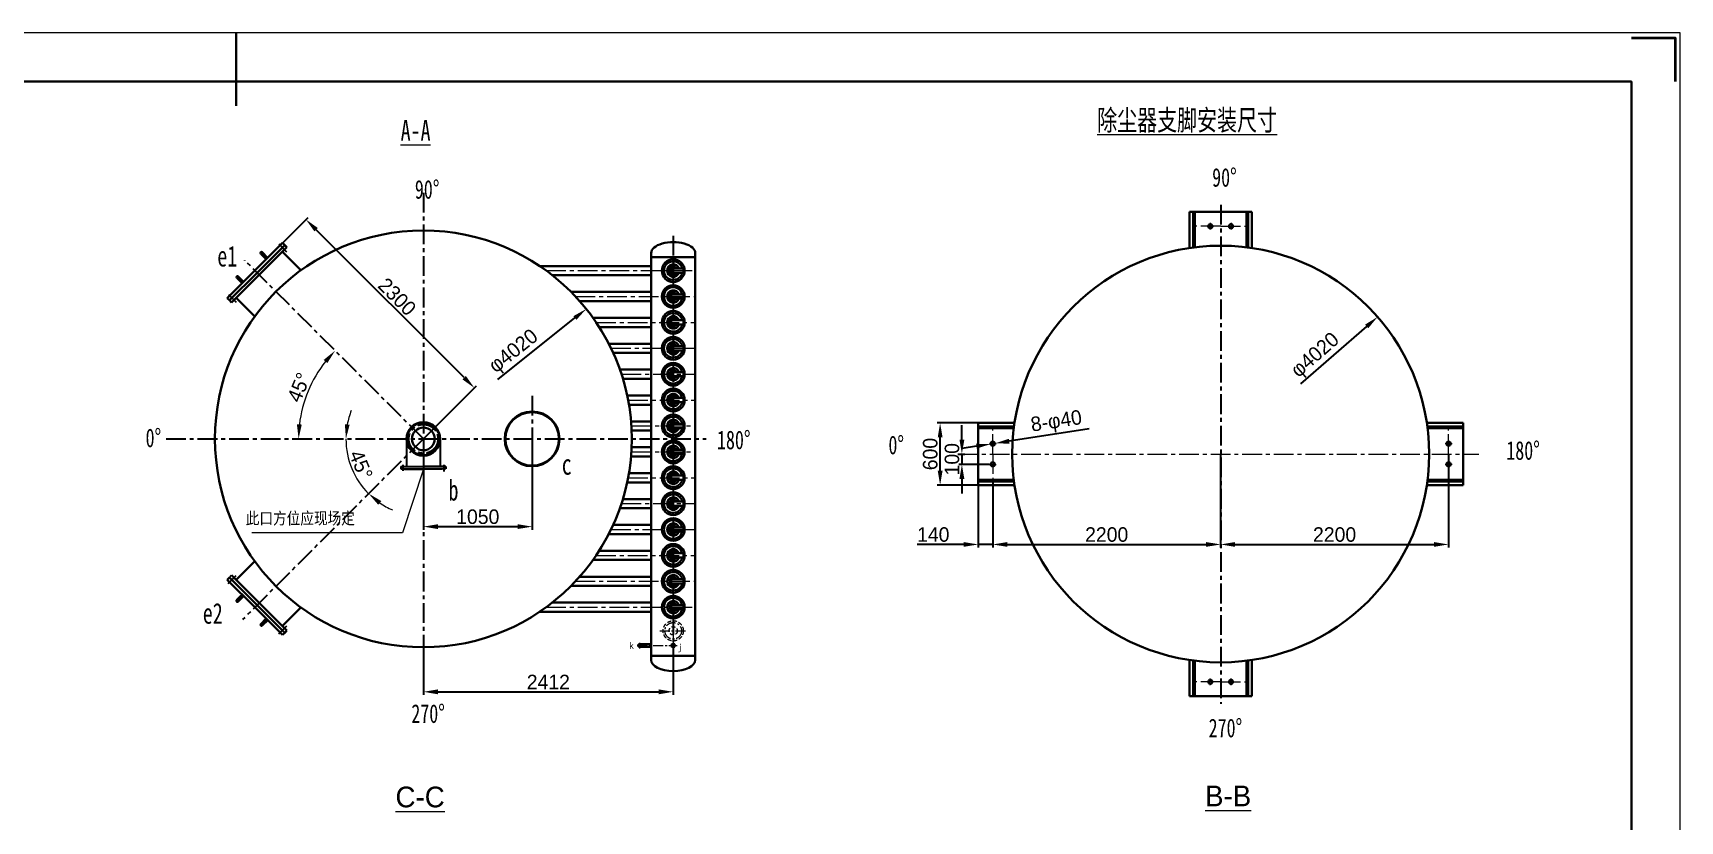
# Model space of a CAD drawing. Header units: millimetres. Extents: x 48549 to 244689, y 99496 to 172785.
# Drawn here: x 228789 to 244689, y 140730 to 148341 of the extents above; entities that cross this region are included whole.
import ezdxf

# ---------------------------------------------------------------- set-up
doc = ezdxf.new("R2010")
doc.units = ezdxf.units.MM
doc.header["$LTSCALE"] = 3
for name, pattern in [('CENTER', [50.8, 31.75, -6.35, 6.35, -6.35]), ('CENTERX2', [101.6, 63.5, -12.7, 12.7, -12.7]), ('DASHED', [19.05, 12.7, -6.35])]:
    doc.linetypes.add(name, pattern=pattern)
for name, color, linetype, lineweight in [('1', 1, 'CENTER', 13), ('center', 1, 'CENTER', 9), ('Layer2', 6, 'Continuous', 9), ('Layer3', 6, 'Continuous', 18), ('Layer4', 4, 'DASHED', 5), ('图层1', 7, 'Continuous', 30), ('图层2', 1, 'CENTERX2', 15), ('图层3', 6, 'Continuous', 9), ('图框_内框线', 5, 'Continuous', 30), ('图框_外框线', 7, 'Continuous', 9), ('图框_角线', 5, 'Continuous', 35)]:
    doc.layers.add(name, color=color, linetype=linetype, lineweight=lineweight)
doc.layers.add('3中心线层', color=1, linetype='CENTER', plot=False)
doc.layers.add('Layer1', color=1, linetype='CENTERX2')
doc.styles.get("Standard").update_dxf_attribs({"font": 'isocp.shx', "width": 0.707, "bigfont": 'hztxt.shx'})
doc.styles.add('仿宋体', font='ttxt1.shx', dxfattribs={"bigfont": 'hzfs.shx'})
doc.dimstyles.new('ISO-25', dxfattribs={"dimtxt": 150, "dimasz": 150, "dimexe": 50, "dimexo": 0, "dimgap": 50, "dimtad": 1, "dimdec": 1, "dimdsep": 46, "dimtxsty": '仿宋体', "dimcen": 2.5, "dimazin": 0, "dimtfac": 1, "dimtdec": 1, "dimtmove": 0, "dimatfit": 3, "dimfxl": 1, "dimarcsym": 0})

# ---------------------------------------------------------------- blocks, each defined once
blk = doc.blocks.new('*D182')
at = {"layer": 'Defpoints', "color": 0, "ltscale": 3}
for p in [(231424, 146539), (230931, 146047), (232558, 144420)]:
    blk.add_point(p, dxfattribs=at)
at = {"layer": '图层3', "color": 0, "lineweight": -2, "ltscale": 3}
for p, q in [((230931, 146047), (231445, 146560)), ((232951, 145012), (231523, 146440)), ((232558, 144420), (233071, 144934))]:
    blk.add_line(p, q, dxfattribs=at)
at = {"layer": '图层3', "color": 0, "ltscale": 3}
for points in [[(231539, 146457), (231506, 146424), (231424, 146539)], [(232968, 145028), (232935, 144995), (233050, 144913)]]:
    blk.add_solid(points, dxfattribs=at)
at = {"layer": '图层3', "color": 0, "ltscale": 3, "insert": (232304, 145793), "char_height": 140, "attachment_point": 5, "rotation": 315, "style": '仿宋体'}
blk.add_mtext('2300', dxfattribs=at)
blk = doc.blocks.new('*D124')
at = {"layer": 'Defpoints', "color": 0, "ltscale": 3}
for p in [(232558, 142406), (234970, 142340), (234970, 141978)]:
    blk.add_point(p, dxfattribs=at)
at = {"layer": '图层3', "color": 0, "lineweight": -2, "ltscale": 3}
for p, q in [((232558, 142406), (232558, 141948)), ((234970, 142340), (234970, 141948)), ((232698, 141978), (234830, 141978))]:
    blk.add_line(p, q, dxfattribs=at)
at = {"layer": '图层3', "color": 0, "ltscale": 3}
for points in [[(232698, 142001), (232698, 141954), (232558, 141978)], [(234830, 142001), (234830, 141954), (234970, 141978)]]:
    blk.add_solid(points, dxfattribs=at)
at = {"layer": '图层3', "color": 0, "ltscale": 3, "insert": (233764, 142073), "char_height": 140, "attachment_point": 5, "style": '仿宋体'}
blk.add_mtext('2412', dxfattribs=at)
blk = doc.blocks.new('*D183')
at = {"layer": 'Defpoints', "color": 0, "ltscale": 3}
for p in [(232558, 144410), (233608, 144420), (233608, 143573)]:
    blk.add_point(p, dxfattribs=at)
at = {"layer": '图层3', "color": 0, "lineweight": -2, "ltscale": 3}
for p, q in [((232558, 144410), (232558, 143543)), ((233608, 144420), (233608, 143543)), ((232698, 143573), (233468, 143573))]:
    blk.add_line(p, q, dxfattribs=at)
at = {"layer": '图层3', "color": 0, "ltscale": 3}
for points in [[(232698, 143596), (232698, 143550), (232558, 143573)], [(233468, 143596), (233468, 143550), (233608, 143573)]]:
    blk.add_solid(points, dxfattribs=at)
at = {"layer": '图层3', "color": 0, "ltscale": 3, "insert": (233083, 143668), "char_height": 140, "attachment_point": 5, "style": '仿宋体'}
blk.add_mtext('1050', dxfattribs=at)
blk = doc.blocks.new('*D184')
at = {"layer": 'Defpoints', "color": 0, "ltscale": 3}
for p in [(241769, 145598), (238739, 142950)]:
    blk.add_point(p, dxfattribs=at)
at = {"layer": '图层3', "color": 0, "lineweight": -2, "ltscale": 3}
blk.add_line((241028, 144951), (241664, 145506), dxfattribs=at)
at = {"layer": '图层3', "color": 0, "ltscale": 3}
blk.add_solid([(241648, 145524), (241679, 145489), (241769, 145598)], dxfattribs=at)
at = {"layer": '图层3', "color": 0, "ltscale": 3, "insert": (241175, 145220), "char_height": 140, "attachment_point": 5, "rotation": 41.1553, "style": '仿宋体'}
blk.add_mtext('φ4020', dxfattribs=at)
blk = doc.blocks.new('*D187')
at = {"layer": 'Defpoints', "color": 0, "ltscale": 3}
for p in [(234130, 145675), (230985, 143165)]:
    blk.add_point(p, dxfattribs=at)
at = {"layer": '图层3', "color": 0, "lineweight": -2, "ltscale": 3}
blk.add_line((233277, 144995), (234021, 145588), dxfattribs=at)
at = {"layer": '图层3', "color": 0, "ltscale": 3}
blk.add_solid([(234006, 145606), (234035, 145570), (234130, 145675)], dxfattribs=at)
at = {"layer": '图层3', "color": 0, "ltscale": 3, "insert": (233436, 145257), "char_height": 140, "attachment_point": 5, "rotation": 38.5973, "style": '仿宋体'}
blk.add_mtext('φ4020', dxfattribs=at)
blk = doc.blocks.new('*D191')
at = {"layer": 'Defpoints', "color": 0, "ltscale": 3}
for p in [(230833, 146145), (231514, 145023), (230073, 144420), (232558, 144420), (235288, 144420)]:
    blk.add_point(p, dxfattribs=at)
at = {"layer": '图层3', "color": 0, "ltscale": 3}
blk.add_arc((232558, 144420), 1205, 141.66, 173.34, dxfattribs=at)
for points in [[(231595, 145183), (231630, 145152), (231706, 145272)], [(231384, 144559), (231337, 144561), (231353, 144420)]]:
    blk.add_solid(points, dxfattribs=at)
at = {"layer": '图层3', "color": 0, "ltscale": 3, "insert": (231357, 144918), "char_height": 140, "attachment_point": 5, "rotation": 67.5, "style": '仿宋体'}
blk.add_mtext('45°', dxfattribs=at)
blk = doc.blocks.new('*D192')
at = {"layer": 'Defpoints', "color": 0, "ltscale": 3}
for p in [(230073, 144420), (232558, 144420), (235288, 144420), (231835, 144227), (230813, 142676)]:
    blk.add_point(p, dxfattribs=at)
at = {"layer": '图层3', "color": 0, "ltscale": 3}
for start, end in [(158.5154, 169.2577), (180, 225), (235.7423, 246.4846)]:
    blk.add_arc((232558, 144420), 748, start, end, dxfattribs=at)
for points in [[(231846, 144558), (231800, 144562), (231810, 144420)], [(232122, 143784), (232152, 143820), (232029, 143892)]]:
    blk.add_solid(points, dxfattribs=at)
at = {"layer": '图层3', "color": 0, "ltscale": 3, "insert": (231955, 144170), "char_height": 140, "attachment_point": 5, "rotation": 292.5, "style": '仿宋体'}
blk.add_mtext('45°', dxfattribs=at)
blk = doc.blocks.new('*D200')
at = {"layer": 'Defpoints', "color": 0, "ltscale": 3}
for p in [(237718, 144274), (237756, 144174), (238021, 144174)]:
    blk.add_point(p, dxfattribs=at)
at = {"layer": '图层3', "color": 0, "lineweight": -2, "ltscale": 3}
for p, q in [((237756, 144414), (237756, 144554)), ((237718, 144274), (237786, 144274)), ((237756, 144274), (237756, 144174)), ((238021, 144174), (237726, 144174)), ((237756, 144034), (237756, 143894))]:
    blk.add_line(p, q, dxfattribs=at)
at = {"layer": '图层3', "color": 0, "ltscale": 3}
for points in [[(237733, 144414), (237780, 144414), (237756, 144274)], [(237733, 144034), (237780, 144034), (237756, 144174)]]:
    blk.add_solid(points, dxfattribs=at)
at = {"layer": '图层3', "color": 0, "ltscale": 3, "insert": (237661, 144224), "char_height": 140, "attachment_point": 5, "rotation": 90, "style": '仿宋体'}
blk.add_mtext('100', dxfattribs=at)
blk = doc.blocks.new('*D137')
at = {"layer": 'Defpoints', "color": 0, "ltscale": 3}
for p in [(240254, 144274), (242454, 144274), (242454, 143401)]:
    blk.add_point(p, dxfattribs=at)
at = {"layer": '图层3', "color": 0, "lineweight": -2, "ltscale": 3}
for p, q in [((240254, 144274), (240254, 143371)), ((242454, 144274), (242454, 143371)), ((240394, 143401), (242314, 143401))]:
    blk.add_line(p, q, dxfattribs=at)
at = {"layer": '图层3', "color": 0, "ltscale": 3}
for points in [[(240394, 143424), (240394, 143378), (240254, 143401)], [(242314, 143424), (242314, 143378), (242454, 143401)]]:
    blk.add_solid(points, dxfattribs=at)
at = {"layer": '图层3', "color": 0, "ltscale": 3, "insert": (241354, 143496), "char_height": 140, "attachment_point": 5, "style": '仿宋体'}
blk.add_mtext('2200', dxfattribs=at)
blk = doc.blocks.new('*D138')
at = {"layer": 'Defpoints', "color": 0, "ltscale": 3}
for p in [(238074, 144377), (238035, 144371)]:
    blk.add_point(p, dxfattribs=at)
at = {"layer": '图层3', "color": 0, "lineweight": -2, "ltscale": 3}
for p, q in [((238035, 144371), (238074, 144377)), ((238984, 144517), (238213, 144398)), ((237896, 144350), (237758, 144328))]:
    blk.add_line(p, q, dxfattribs=at)
at = {"layer": '图层3', "color": 0, "ltscale": 3}
for points in [[(238209, 144421), (238216, 144375), (238074, 144377)], [(237893, 144373), (237900, 144327), (238035, 144371)]]:
    blk.add_solid(points, dxfattribs=at)
at = {"layer": '图层3', "color": 0, "ltscale": 3, "insert": (238670, 144576), "char_height": 140, "attachment_point": 5, "rotation": 8.7528, "style": '仿宋体'}
blk.add_mtext('8-φ40', dxfattribs=at)
blk = doc.blocks.new('*D139')
at = {"layer": 'Defpoints', "color": 0, "ltscale": 3}
for p in [(238054, 143974), (240254, 143974), (240254, 143401)]:
    blk.add_point(p, dxfattribs=at)
at = {"layer": '图层3', "color": 0, "lineweight": -2, "ltscale": 3}
for p, q in [((238054, 143974), (238054, 143371)), ((240254, 143974), (240254, 143371)), ((238194, 143401), (240114, 143401))]:
    blk.add_line(p, q, dxfattribs=at)
at = {"layer": '图层3', "color": 0, "ltscale": 3}
for points in [[(238194, 143424), (238194, 143378), (238054, 143401)], [(240114, 143424), (240114, 143378), (240254, 143401)]]:
    blk.add_solid(points, dxfattribs=at)
at = {"layer": '图层3', "color": 0, "ltscale": 3, "insert": (239154, 143496), "char_height": 140, "attachment_point": 5, "style": '仿宋体'}
blk.add_mtext('2200', dxfattribs=at)
blk = doc.blocks.new('*D201')
at = {"layer": 'Defpoints', "color": 0, "ltscale": 3}
for p in [(237914, 144024), (238054, 144008), (237914, 143401)]:
    blk.add_point(p, dxfattribs=at)
at = {"layer": '图层3', "color": 0, "lineweight": -2, "ltscale": 3}
for p, q in [((237914, 144024), (237914, 143371)), ((238054, 144008), (238054, 143371)), ((237774, 143401), (237325, 143401)), ((238054, 143401), (237914, 143401)), ((238194, 143401), (238334, 143401))]:
    blk.add_line(p, q, dxfattribs=at)
at = {"layer": '图层3', "color": 0, "ltscale": 3}
for points in [[(237774, 143424), (237774, 143378), (237914, 143401)], [(238194, 143424), (238194, 143378), (238054, 143401)]]:
    blk.add_solid(points, dxfattribs=at)
at = {"layer": '图层3', "color": 0, "ltscale": 3, "insert": (237480, 143496), "char_height": 140, "attachment_point": 5, "style": '仿宋体'}
blk.add_mtext('140', dxfattribs=at)
blk = doc.blocks.new('*D202')
at = {"layer": 'Defpoints', "color": 0, "ltscale": 3}
for p in [(237546, 144574), (237914, 144574), (237911, 143974)]:
    blk.add_point(p, dxfattribs=at)
at = {"layer": '图层3', "color": 0, "lineweight": -2, "ltscale": 3}
for p, q in [((237914, 144574), (237516, 144574)), ((237546, 144114), (237546, 144434)), ((237911, 143974), (237516, 143974))]:
    blk.add_line(p, q, dxfattribs=at)
at = {"layer": '图层3', "color": 0, "ltscale": 3}
for points in [[(237523, 144434), (237570, 144434), (237546, 144574)], [(237523, 144114), (237570, 144114), (237546, 143974)]]:
    blk.add_solid(points, dxfattribs=at)
at = {"layer": '图层3', "color": 0, "ltscale": 3, "insert": (237451, 144274), "char_height": 140, "attachment_point": 5, "rotation": 90, "style": '仿宋体'}
blk.add_mtext('600', dxfattribs=at)

msp = doc.modelspace()

# ---------------------------------------------------------------- linework, layer by layer
for p, q in [((232395.148, 144420.157), (232395.148, 144152.903)), ((232720.148, 144420.31), (232720.148, 144152.903)), ((232340.148, 144152.903), (232340.148, 144131.903)), ((232340.148, 144152.903), (232557.648, 144152.903)), ((232340.148, 144131.903), (232557.648, 144131.903)), ((232375.148, 144131.903), (232375.148, 144128.903)), ((232375.148, 144128.903), (232557.648, 144128.903)), ((232775.148, 144152.903), (232557.648, 144152.903)), ((232775.148, 144131.903), (232557.648, 144131.903)), ((232740.148, 144128.903), (232557.648, 144128.903)), ((232740.148, 144131.903), (232740.148, 144128.903)), ((232775.148, 144152.903), (232775.148, 144131.903))]:
    msp.add_line(p, q)
at = {"layer": '1'}
for p, q in [((234969.642, 142571.798), (234969.655, 142358.659)), ((234644.189, 142450.312), (234644.189, 142396.033))]:
    msp.add_line(p, q, dxfattribs=at)
at = {"layer": '3中心线层'}
for p, q in [((232360.148, 144170.654), (232360.148, 144111.936)), ((232755.148, 144170.653), (232755.148, 144105.233))]:
    msp.add_line(p, q, dxfattribs=at)
at = {"layer": 'center'}
for p, q in [((234840.028, 142565.31), (235102.865, 142565.31)), ((234623.845, 142424.522), (235007.934, 142424.522))]:
    msp.add_line(p, q, dxfattribs=at)
msp.add_circle((234969.578, 142566.74), 80, dxfattribs=at)
at = {"layer": 'Layer1'}
for p, q in [((232557.648, 146795.739), (232557.648, 142024.881)), ((240254.293, 146679.976), (240254.293, 141861.381)), ((231162.221, 146302.902), (231237.838, 146227.284)), ((234969.648, 146381.038), (234969.648, 142164.125)), ((232557.648, 144420.31), (230832.739, 146145.219)), ((231047.934, 146162.446), (230987.589, 146222.79)), ((231047.934, 146162.446), (230994.901, 146215.479)), ((230815.513, 145930.025), (230755.168, 145990.369)), ((230815.513, 145930.025), (230762.48, 145983.058)), ((230675.057, 145815.738), (230750.674, 145740.12)), ((233607.648, 144835.472), (233607.648, 143921.85)), ((230073.488, 144420.31), (235287.735, 144420.31)), ((232557.648, 144420.31), (230813.077, 142675.739)), ((230674.561, 143024.331), (230750.015, 143100.111)), ((230815.262, 142910.346), (230755.047, 142849.872)), ((230815.262, 142910.346), (230762.343, 142857.199)), ((231048.182, 142678.426), (230987.968, 142617.951)), ((231048.182, 142678.426), (230995.264, 142625.279)), ((231162.771, 142538.216), (231238.226, 142613.995))]:
    msp.add_line(p, q, dxfattribs=at)
msp.add_circle((232557.648, 144420.31), 140.259, dxfattribs=at)
at = {"layer": 'Layer2'}
msp.add_line((230684.964, 143081.582), (230706.131, 143102.84), dxfattribs=at)
at = {"layer": 'Layer3'}
msp.add_arc((234969.616, 142424.522), 15.5, 270, 180, dxfattribs=at)
at = {"layer": 'Layer4'}
for radius in [97.5, 40]:
    msp.add_circle((234969.578, 142566.74), radius, dxfattribs=at)
at = {"layer": '图层1'}
for p, q in [((239954.293, 146614.232), (239954.293, 146263.741)), ((240254.293, 146614.232), (239954.293, 146614.232)), ((239988.293, 146614.232), (239988.293, 146268.571)), ((240004.293, 146614.232), (240004.293, 146270.64)), ((240254.293, 146614.232), (240554.293, 146614.232)), ((240504.293, 146614.232), (240504.293, 146270.64)), ((240520.293, 146614.232), (240520.293, 146268.571)), ((240554.293, 146614.232), (240554.293, 146263.741)), ((231198.235, 146313.589), (230931.303, 146046.656)), ((231219.449, 146292.375), (230952.516, 146025.443)), ((231219.449, 146292.375), (230952.516, 146025.443)), ((231219.449, 146292.375), (231198.235, 146313.589)), ((231219.449, 146292.375), (231240.662, 146271.162)), ((240004.293, 146354.232), (239988.293, 146354.232)), ((240504.293, 146354.232), (240520.293, 146354.232)), ((231240.662, 146271.162), (230973.729, 146004.229)), ((230987.83, 146208.408), (231040.442, 146155.795)), ((231001.972, 146222.55), (231054.584, 146169.937)), ((231375.232, 146048.203), (231196.468, 146226.968)), ((234756.648, 146215.115), (234756.648, 142284.781)), ((234756.648, 146175.115), (235182.648, 146175.115)), ((235182.648, 146215.115), (235182.648, 142284.781)), ((230664.37, 145779.723), (230931.303, 146046.656)), ((230952.516, 146025.443), (230685.583, 145758.51)), ((230952.516, 146025.443), (230685.583, 145758.51)), ((230706.796, 145737.297), (230973.729, 146004.229)), ((230755.409, 145975.987), (230808.021, 145923.374)), ((230769.551, 145990.129), (230822.163, 145937.516)), ((233680.552, 146089.81), (234756.648, 146089.81)), ((233802.704, 146000.81), (234756.648, 146000.81)), ((234949.482, 146065.31), (234949.482, 146045.31)), ((234949.482, 146065.31), (235069.482, 146065.31)), ((234949.482, 146025.31), (234949.482, 146045.31)), ((234949.482, 146025.31), (235069.482, 146025.31)), ((235069.482, 146065.31), (235069.482, 146045.31)), ((235069.482, 146025.31), (235069.482, 146045.31)), ((233983.539, 145839.81), (234756.648, 145839.81)), ((234949.482, 145815.505), (234949.482, 145795.505)), ((234949.482, 145815.505), (235069.482, 145815.505)), ((235069.482, 145815.505), (235069.482, 145795.505)), ((230685.583, 145758.51), (230664.37, 145779.723)), ((230685.583, 145758.51), (230706.796, 145737.297)), ((230929.755, 145602.726), (230750.99, 145781.491)), ((234066.924, 145750.81), (234756.648, 145750.81)), ((234949.482, 145775.505), (234949.482, 145795.505)), ((234949.482, 145775.505), (235069.482, 145775.505)), ((235069.482, 145775.505), (235069.482, 145795.505)), ((234195.021, 145589.564), (234756.648, 145589.564)), ((234255.056, 145500.564), (234756.648, 145500.564)), ((234949.482, 145565.505), (234949.482, 145545.505)), ((234949.482, 145565.505), (235069.482, 145565.505)), ((234949.482, 145525.505), (234949.482, 145545.505)), ((234949.482, 145525.505), (235069.482, 145525.505)), ((235069.482, 145565.505), (235069.482, 145545.505)), ((235069.482, 145525.505), (235069.482, 145545.505)), ((234347.247, 145339.81), (234756.648, 145339.81)), ((234390.246, 145250.81), (234756.648, 145250.81)), ((234949.648, 145315.31), (234949.648, 145295.31)), ((234949.648, 145315.31), (235069.648, 145315.31)), ((234949.648, 145275.31), (234949.648, 145295.31)), ((234949.648, 145275.31), (235069.648, 145275.31)), ((235069.648, 145315.31), (235069.648, 145295.31)), ((235069.648, 145275.31), (235069.648, 145295.31)), ((234454.992, 145089.81), (234756.648, 145089.81)), ((234949.648, 145065.31), (234949.648, 145045.31)), ((234949.648, 145065.31), (235069.648, 145065.31)), ((234949.648, 145025.31), (234949.648, 145045.31)), ((234949.648, 145025.31), (235069.648, 145025.31)), ((235069.648, 145065.31), (235069.648, 145045.31)), ((235069.648, 145025.31), (235069.648, 145045.31)), ((234484.086, 145000.81), (234756.648, 145000.81)), ((234525.43, 144839.81), (234756.648, 144839.81)), ((234542.318, 144750.81), (234756.648, 144750.81)), ((234949.648, 144815.31), (234949.648, 144795.31)), ((234949.648, 144815.31), (235069.648, 144815.31)), ((234949.648, 144775.31), (234949.648, 144795.31)), ((234949.648, 144775.31), (235069.648, 144775.31)), ((235069.648, 144815.31), (235069.648, 144795.31)), ((235069.648, 144775.31), (235069.648, 144795.31)), ((234562.496, 144589.81), (234756.648, 144589.81)), ((234949.648, 144565.31), (234949.648, 144545.31)), ((234949.648, 144565.31), (235069.648, 144565.31)), ((234949.648, 144525.31), (234949.648, 144545.31)), ((235069.648, 144565.31), (235069.648, 144545.31)), ((235069.648, 144525.31), (235069.648, 144545.31)), ((237914.293, 144274.232), (237914.293, 144574.232)), ((237914.293, 144574.232), (238264.784, 144574.232)), ((237914.293, 144540.232), (238259.954, 144540.232)), ((238174.293, 144524.232), (238174.293, 144540.232)), ((242594.293, 144574.232), (242243.801, 144574.232)), ((242594.293, 144540.232), (242248.632, 144540.232)), ((242334.293, 144524.232), (242334.293, 144540.232)), ((242594.293, 144274.232), (242594.293, 144574.232)), ((234568.037, 144500.81), (234756.648, 144500.81)), ((234949.648, 144525.31), (235069.648, 144525.31)), ((237914.293, 144524.232), (238257.885, 144524.232)), ((242594.293, 144524.232), (242250.701, 144524.232)), ((234562.496, 144250.81), (234756.648, 144250.81)), ((234568.037, 144339.81), (234756.648, 144339.81)), ((234949.648, 144315.31), (234949.648, 144295.31)), ((234949.648, 144315.31), (235069.648, 144315.31)), ((234949.648, 144275.31), (234949.648, 144295.31)), ((234949.648, 144275.31), (235069.648, 144275.31)), ((235069.648, 144315.31), (235069.648, 144295.31)), ((235069.648, 144275.31), (235069.648, 144295.31)), ((237914.293, 144274.232), (237914.293, 143974.232)), ((242594.293, 144274.232), (242594.293, 143974.232)), ((234542.318, 144089.81), (234756.648, 144089.81)), ((234949.648, 144065.31), (234949.648, 144045.31)), ((234949.648, 144065.31), (235069.648, 144065.31)), ((235069.648, 144065.31), (235069.648, 144045.31)), ((234525.43, 144000.81), (234756.648, 144000.81)), ((234949.648, 144025.31), (234949.648, 144045.31)), ((234949.648, 144025.31), (235069.648, 144025.31)), ((235069.648, 144025.31), (235069.648, 144045.31)), ((237914.293, 144024.232), (238257.885, 144024.232)), ((237914.293, 144008.232), (238259.954, 144008.232)), ((237914.293, 143974.232), (238264.784, 143974.232)), ((238174.293, 144024.232), (238174.293, 144008.232)), ((242594.293, 143974.232), (242243.801, 143974.232)), ((242594.293, 144008.232), (242248.632, 144008.232)), ((242594.293, 144024.232), (242250.701, 144024.232)), ((242334.293, 144024.232), (242334.293, 144008.232)), ((234454.992, 143750.81), (234756.648, 143750.81)), ((234484.086, 143839.81), (234756.648, 143839.81)), ((234949.648, 143815.31), (234949.648, 143795.31)), ((234949.648, 143815.31), (235069.648, 143815.31)), ((234949.648, 143775.31), (234949.648, 143795.31)), ((234949.648, 143775.31), (235069.648, 143775.31)), ((235069.648, 143815.31), (235069.648, 143795.31)), ((235069.648, 143775.31), (235069.648, 143795.31)), ((234390.246, 143589.81), (234756.648, 143589.81)), ((234347.247, 143500.81), (234756.648, 143500.81)), ((234949.648, 143565.31), (234949.648, 143545.31)), ((234949.648, 143565.31), (235069.648, 143565.31)), ((234949.648, 143525.31), (234949.648, 143545.31)), ((234949.648, 143525.31), (235069.648, 143525.31)), ((235069.648, 143565.31), (235069.648, 143545.31)), ((235069.648, 143525.31), (235069.648, 143545.31)), ((234255.056, 143340.056), (234756.648, 143340.056)), ((234949.648, 143315.31), (234949.648, 143295.31)), ((234949.648, 143315.31), (235069.648, 143315.31)), ((234949.648, 143275.31), (234949.648, 143295.31)), ((234949.648, 143275.31), (235069.648, 143275.31)), ((235069.648, 143315.31), (235069.648, 143295.31)), ((235069.648, 143275.31), (235069.648, 143295.31)), ((230706.131, 143102.84), (230973.638, 142836.482)), ((230929.354, 143238.446), (230750.421, 143058.741)), ((234195.021, 143251.056), (234756.648, 143251.056)), ((230684.964, 143081.582), (230663.796, 143060.323)), ((230663.796, 143060.323), (230931.303, 142793.965)), ((230684.964, 143081.582), (230952.47, 142815.223)), ((230684.964, 143081.582), (230952.47, 142815.223)), ((233983.539, 143000.81), (234756.648, 143000.81)), ((234066.924, 143089.81), (234756.648, 143089.81)), ((234949.648, 143065.31), (234949.648, 143045.31)), ((234949.648, 143065.31), (235069.648, 143065.31)), ((234949.648, 143025.31), (234949.648, 143045.31)), ((234949.648, 143025.31), (235069.648, 143025.31)), ((235069.648, 143065.31), (235069.648, 143045.31)), ((235069.648, 143025.31), (235069.648, 143045.31)), ((230755.257, 142864.255), (230807.756, 142916.981)), ((230769.43, 142850.144), (230821.929, 142902.869)), ((231198.809, 142527.606), (230931.303, 142793.965)), ((230952.47, 142815.223), (231219.976, 142548.865)), ((230952.47, 142815.223), (231219.976, 142548.865)), ((231241.144, 142570.124), (230973.638, 142836.482)), ((231374.682, 142792.817), (231196.855, 142614.223)), ((233802.704, 142839.81), (234756.648, 142839.81)), ((234949.648, 142815.31), (234949.648, 142795.31)), ((234949.648, 142815.31), (235069.648, 142815.31)), ((234949.648, 142775.31), (234949.648, 142795.31)), ((235069.648, 142815.31), (235069.648, 142795.31)), ((235069.648, 142775.31), (235069.648, 142795.31)), ((230988.177, 142632.335), (231040.676, 142685.06)), ((231002.35, 142618.223), (231054.849, 142670.948)), ((233680.552, 142750.81), (234756.648, 142750.81)), ((234949.648, 142775.31), (235069.648, 142775.31)), ((231219.976, 142548.865), (231198.809, 142527.606)), ((231219.976, 142548.865), (231241.144, 142570.124)), ((234644.189, 142438.281), (234756.648, 142438.281)), ((234756.648, 142411.281), (234644.189, 142411.281)), ((234674.189, 142438.281), (234674.189, 142411.281)), ((234756.648, 142324.781), (235182.648, 142324.781)), ((239954.293, 141934.232), (239954.293, 142284.724)), ((239988.293, 141934.232), (239988.293, 142279.893)), ((240004.293, 142194.232), (239988.293, 142194.232)), ((240004.293, 141934.232), (240004.293, 142277.824)), ((240504.293, 141934.232), (240504.293, 142277.824)), ((240504.293, 142194.232), (240520.293, 142194.232)), ((240520.293, 141934.232), (240520.293, 142279.893)), ((240554.293, 141934.232), (240554.293, 142284.724)), ((240254.293, 141934.232), (239954.293, 141934.232)), ((240254.293, 141934.232), (240554.293, 141934.232))]:
    msp.add_line(p, q, dxfattribs=at)
for centre, radius in [((240154.293, 146474.232), 20), ((240354.293, 146474.232), 20), ((232557.648, 144420.31), 2012), ((240254.293, 144274.232), 2012), ((234969.482, 146045.31), 110), ((234969.482, 146045.31), 110), ((234969.482, 145795.505), 110), ((234969.482, 145795.505), 110), ((234969.482, 145545.505), 110), ((234969.482, 145545.505), 110), ((234969.648, 145295.31), 110), ((234969.648, 145045.31), 110), ((234969.648, 144795.31), 110), ((232557.648, 144420.31), 162.5), ((232557.648, 144420.31), 157.5), ((233607.648, 144420.31), 264.5), ((233607.648, 144420.31), 258.5), ((234969.648, 144545.31), 110), ((232557.648, 144420.31), 109.5), ((234969.648, 144295.31), 110), ((234969.648, 144295.31), 110), ((238054.293, 144374.232), 20), ((242454.293, 144374.232), 20), ((234969.648, 144045.31), 110), ((234969.648, 144045.31), 110), ((238054.293, 144174.232), 20), ((242454.293, 144174.232), 20), ((234969.648, 143795.31), 110), ((234969.648, 143795.31), 110), ((234969.648, 143545.31), 110), ((234969.648, 143545.31), 110), ((234969.648, 143295.31), 110), ((234969.648, 143045.31), 110), ((234969.648, 142795.31), 110), ((234644.189, 142424.781), 13.5), ((234644.189, 142424.781), 9), ((234969.616, 142424.522), 17), ((234969.616, 142424.522), 12.5), ((240154.293, 142074.232), 20), ((240354.293, 142074.232), 20)]:
    msp.add_circle(centre, radius, dxfattribs=at)
for centre, radius, start, end in [((230994.901, 146215.479), 10, 45, 225), ((234969.482, 146045.31), 89.708, 12.8820674, 347.1179326), ((230762.48, 145983.058), 10, 45, 225), ((234969.482, 146045.31), 59.724, 19.5647271, 340.4352729), ((234969.482, 146045.31), 39.594, 30.3401686, 329.6598314), ((234969.482, 145795.505), 89.708, 12.8820674, 347.1179326), ((234969.482, 145795.505), 59.724, 19.5647271, 340.4352729), ((234969.482, 145795.505), 39.594, 30.3401686, 329.6598314), ((234969.482, 145545.505), 89.708, 12.8820674, 347.1179326), ((234969.482, 145545.505), 59.724, 19.5647271, 340.4352729), ((234969.482, 145545.505), 39.594, 30.3401686, 329.6598314), ((234969.648, 145295.31), 89.708, 12.8820674, 347.1179326), ((234969.648, 145295.31), 59.724, 19.5647271, 340.4352729), ((234969.648, 145295.31), 39.594, 30.3401686, 329.6598314), ((234969.648, 145045.31), 89.708, 12.8820674, 347.1179326), ((234969.648, 145045.31), 59.724, 19.5647271, 340.4352729), ((234969.648, 145045.31), 39.594, 30.3401686, 329.6598314), ((234969.648, 144795.31), 89.708, 12.8820674, 347.1179326), ((234969.648, 144795.31), 59.724, 19.5647271, 340.4352729), ((234969.648, 144795.31), 39.594, 30.3401686, 329.6598314), ((234969.648, 144545.31), 89.708, 12.8820674, 347.1179326), ((234969.648, 144545.31), 59.724, 19.5647271, 340.4352729), ((234969.648, 144545.31), 39.594, 30.3401686, 329.6598314), ((234969.648, 144295.31), 89.708, 12.8820674, 347.1179326), ((234969.648, 144295.31), 59.724, 19.5647271, 340.4352729), ((234969.648, 144295.31), 39.594, 30.3401686, 329.6598314), ((234969.648, 144045.31), 89.708, 12.8820674, 347.1179326), ((234969.648, 144045.31), 59.724, 19.5647271, 340.4352729), ((234969.648, 144045.31), 39.594, 30.3401686, 329.6598314), ((234969.648, 143795.31), 89.708, 12.8820674, 347.1179326), ((234969.648, 143795.31), 59.724, 19.5647271, 340.4352729), ((234969.648, 143795.31), 39.594, 30.3401686, 329.6598314), ((234969.648, 143545.31), 89.708, 12.8820674, 347.1179326), ((234969.648, 143545.31), 59.724, 19.5647271, 340.4352729), ((234969.648, 143545.31), 39.594, 30.3401686, 329.6598314), ((234969.648, 143295.31), 89.708, 12.8820674, 347.1179326), ((234969.648, 143295.31), 59.724, 19.5647271, 340.4352729), ((234969.648, 143295.31), 39.594, 30.3401686, 329.6598314), ((234969.648, 143045.31), 89.708, 12.8820674, 347.1179326), ((234969.648, 143045.31), 59.724, 19.5647271, 340.4352729), ((234969.648, 143045.31), 39.594, 30.3401686, 329.6598314), ((230762.343, 142857.199), 10, 135.1232057, 315.1232057), ((234969.648, 142795.31), 89.708, 12.8820674, 347.1179326), ((234969.648, 142795.31), 59.724, 19.5647271, 340.4352729), ((234969.648, 142795.31), 39.594, 30.3401686, 329.6598314), ((230995.264, 142625.279), 10, 135.1232057, 315.1232057)]:
    msp.add_arc(centre, radius, start, end, dxfattribs=at)
msp.add_ellipse((234969.648, 146215.115), major_axis=(213, 0), ratio=0.497652582, start_param=0, end_param=3.141592654, dxfattribs=at)
at = {"layer": '图层1', "extrusion": (0, 0, -1)}
msp.add_ellipse((234969.648, 142284.781), major_axis=(-213, 0), ratio=0.497652582, start_param=3.141592654, end_param=6.283185307, dxfattribs=at)
at = {"layer": '图层2'}
for p, q in [((240254.293, 146474.232), (239954.293, 146474.232)), ((240154.293, 146507.908), (240154.293, 146441.046)), ((240254.293, 146474.232), (240554.293, 146474.232)), ((240354.293, 146507.908), (240354.293, 146441.046)), ((233744.037, 146045.31), (235182.648, 146045.31)), ((234026.498, 145795.31), (235182.648, 145795.31)), ((234225.737, 145545.31), (235182.648, 145545.31)), ((234369.421, 145295.31), (235182.648, 145295.31)), ((234470.112, 145045.31), (235182.648, 145045.31)), ((234534.393, 144795.31), (235182.648, 144795.31)), ((234565.761, 144545.31), (235182.648, 144545.31)), ((238054.293, 144274.232), (238054.293, 144574.232)), ((242454.293, 144274.232), (242454.293, 144574.232)), ((238020.617, 144374.232), (238087.479, 144374.232)), ((242487.969, 144374.232), (242421.106, 144374.232)), ((234565.761, 144295.31), (235182.648, 144295.31)), ((237719.645, 144274.232), (242746.25, 144274.232)), ((238054.293, 144274.232), (238054.293, 143974.232)), ((242454.293, 144274.232), (242454.293, 143974.232)), ((238020.617, 144174.232), (238087.479, 144174.232)), ((242487.969, 144174.232), (242421.106, 144174.232)), ((234534.393, 144045.31), (235182.648, 144045.31)), ((234470.112, 143795.31), (235182.648, 143795.31)), ((234369.421, 143545.31), (235182.648, 143545.31)), ((234225.737, 143295.31), (235182.648, 143295.31)), ((234026.498, 143045.31), (235182.648, 143045.31)), ((233744.037, 142795.31), (235182.648, 142795.31)), ((240254.293, 142074.232), (239954.293, 142074.232)), ((240154.293, 142040.556), (240154.293, 142107.419)), ((240254.293, 142074.232), (240554.293, 142074.232)), ((240354.293, 142040.556), (240354.293, 142107.419))]:
    msp.add_line(p, q, dxfattribs=at)
at = {"layer": '图层3', "ltscale": 3}
for p, q in [((232557.648, 144128.903), (232355.12, 143513.621)), ((232355.12, 143513.621), (230902.181, 143513.621))]:
    msp.add_line(p, q, dxfattribs=at)
at = {"layer": '图层3'}
msp.add_arc((234644.189, 142424.781), 10.5, 270, 180, dxfattribs=at)
at = {"layer": '图框_内框线'}
msp.add_lwpolyline([(230750.735, 148340.839), (230750.735, 147636.889)], dxfattribs=at)
msp.add_lwpolyline([(217985.775, 129099.539), (244219.645, 129099.539), (244219.645, 147871.539), (217985.775, 147871.539)], close=True, dxfattribs=at)
at = {"layer": '图框_外框线'}
msp.add_lwpolyline([(216812.525, 128630.239), (244688.945, 128630.239), (244688.945, 148340.839), (216812.525, 148340.839)], close=True, dxfattribs=at)
at = {"layer": '图框_角线', "flags": 128}
msp.add_lwpolyline([(244219.645, 148293.909), (244642.015, 148293.909), (244642.015, 147871.539)], dxfattribs=at)

# ---------------------------------------------------------------- texts
at = {"layer": 'Layer3', "style": '仿宋体'}
msp.add_text('k', height=62, dxfattribs=at).set_placement((234546.741, 142392.896))
at = {"layer": 'Layer3', "char_height": 200, "attachment_point": 1}
for s, insert in [('{\\f仿宋_GB2312|b0|i0|c134|p49;\\L除尘器支脚安装尺寸}', (239062.588, 147599.046)), ('{\\f仿宋_GB2312|b0|i0|c134|p49;\\LA-A}', (232338.447, 147499.764)), ('{\\f仿宋_GB2312|b0|i0|c134|p49;e1}', (230568.474, 146285.07)), ('{\\f仿宋_GB2312|b0|i0|c134|p49;c}', (233893.37, 144274.497)), ('{\\f仿宋_GB2312|b0|i0|c134|p49;b}', (232800.681, 144025.124)), ('{\\f仿宋_GB2312|b0|i0|c134|p49;e2}', (230428.382, 142835.379))]:
    msp.add_mtext(s, dxfattribs=dict(at, insert=insert))
at = {"layer": 'Layer3', "char_height": 180, "width": 1925.63, "attachment_point": 1}
for s, insert in [('{\\f仿宋_GB2312|b0|i0|c134|p49;90%%d}', (232475.454, 146919.958)), ('{\\f仿宋_GB2312|b0|i0|c134|p49;0%%d}', (229876.196, 144520.353)), ('{\\f仿宋_GB2312|b0|i0|c134|p49;180%%d}', (235392.045, 144500.654)), ('{\\f仿宋_GB2312|b0|i0|c134|p49;0%%d}', (237047.079, 144451.74)), ('{\\f仿宋_GB2312|b0|i0|c134|p49;270%%d}', (232441.659, 141857.549)), ('{\\f仿宋_GB2312|b0|i0|c134|p49;270%%d}', (240138.304, 141718.542))]:
    msp.add_mtext(s, dxfattribs=dict(at, insert=insert))
at = {"layer": 'Layer3', "attachment_point": 1, "style": '仿宋体'}
for s, insert, char_height in [(' 此口方位应现场定', (230794.443, 143714.808), 131.6443), ('{\\LC-C}', (232288.637, 141062.247), 200), ('{\\LB-B}', (240103.315, 141072.247), 200)]:
    msp.add_mtext(s, dxfattribs=dict(at, insert=insert, char_height=char_height))
at = {"layer": 'Layer3', "insert": (234974.123, 142439.344), "char_height": 62, "width": 805.89393, "attachment_point": 1, "style": '仿宋体'}
msp.add_mtext('{\\f仿宋_GB2312|b0|i0|c134|p49; j}', dxfattribs=at)
at = {"layer": '图层3', "char_height": 180, "width": 1925.63, "attachment_point": 1}
for s, insert in [('{\\f仿宋_GB2312|b0|i0|c134|p49;90%%d}', (240172.099, 147035.774)), ('{\\f仿宋_GB2312|b0|i0|c134|p49;180%%d}', (243011.564, 144398.605))]:
    msp.add_mtext(s, dxfattribs=dict(at, insert=insert))

# ---------------------------------------------------------------- dimensions: what is measured, and where the dimension line sits
at = {"layer": '图层3'}
for base, p1, p2, angle, picture, middle, dimtype in [((231423.672, 146539.025), (232557.648, 144420.31), (230931.303, 146046.656), 135, '*D182', (232236.844, 145725.852), 161), ((237756.339, 144174.232), (237718.379, 144274.232), (238020.617, 144174.232), 90, '*D200', (237756.339, 144224.232), 160)]:
    dim = msp.add_linear_dim(base=base, p1=p1, p2=p2, angle=angle, dimstyle='ISO-25', override={"dimtxt": 140, "dimasz": 140, "dimexe": 30, "dimgap": 25}, dxfattribs=at)
    dim.commit()
    dim.dimension.update_dxf_attribs({"geometry": picture, "text_midpoint": middle, "dimtype": dimtype})
for base, line2, picture, middle in [((231514.012, 145022.854), ((232557.648, 144420.31), (230832.739, 146145.219)), '*D191', (231356.525, 144917.832)), ((231835.322, 144226.764), ((232557.648, 144420.31), (230813.077, 142675.739)), '*D192', (231954.533, 144170.492))]:
    dim = msp.add_angular_dim_2l(base=base, line1=((230073.488, 144420.31), (235287.735, 144420.31)), line2=line2, text='45°', dimstyle='ISO-25', override={"dimtxt": 140, "dimasz": 140, "dimexe": 30, "dimgap": 25, "dimdec": 2, "dimazin": 2}, dxfattribs=at)
    dim.commit()
    dim.dimension.update_dxf_attribs({"geometry": picture, "text_midpoint": middle})
for p1, p2, text, picture, middle in [((230985.169, 143165.139), (234130.127, 145675.481), 'φ4020', '*D187', (233502.282, 145174.328)), ((238739.401, 142950.13), (241769.185, 145598.334), 'φ4020', '*D184', (241244.95, 145140.123)), ((238034.759, 144370.944), (238074.293, 144377.031), '8-φ40', '*D138', (238685.78, 144471.178))]:
    dim = msp.add_diameter_dim_2p(p1=p1, p2=p2, text=text, dimstyle='ISO-25', override={"dimtxt": 140, "dimasz": 140, "dimexe": 30, "dimgap": 25}, dxfattribs=at)
    dim.commit()
    dim.dimension.update_dxf_attribs({"geometry": picture, "text_midpoint": middle, "dimtype": 163})
dim = msp.add_linear_dim(base=(237546.358, 144574.232), p1=(237910.515, 143974.232), p2=(237914.293, 144574.232), angle=90, dimstyle='ISO-25', override={"dimtxt": 140, "dimasz": 140, "dimexe": 30, "dimgap": 25}, dxfattribs=at)
dim.commit()
dim.dimension.update_dxf_attribs({"geometry": '*D202', "text_midpoint": (237451.358, 144274.232)})
for base, p1, p2, picture, middle in [((233607.648, 143572.88), (232557.648, 144410.31), (233607.648, 144420.31), '*D183', (233082.648, 143667.88)), ((237914.293, 143400.865), (238054.293, 144008.232), (237914.293, 144024.232), '*D201', (237479.509, 143495.865)), ((240254.293, 143400.865), (238054.293, 143974.232), (240254.293, 143974.232), '*D139', (239154.293, 143495.865)), ((234969.648, 141977.514), (232557.648, 142406.31), (234969.648, 142339.781), '*D124', (233763.648, 142072.514))]:
    dim = msp.add_linear_dim(base=base, p1=p1, p2=p2, dimstyle='ISO-25', override={"dimtxt": 140, "dimasz": 140, "dimexe": 30, "dimgap": 25}, dxfattribs=at)
    dim.commit()
    dim.dimension.update_dxf_attribs({"geometry": picture, "text_midpoint": middle})
dim = msp.add_linear_dim(base=(242454.293, 143400.865), p1=(240254.293, 144274.232), p2=(242454.293, 144274.232), text='2200', dimstyle='ISO-25', override={"dimtxt": 140, "dimasz": 140, "dimexe": 30, "dimgap": 25}, dxfattribs=at)
dim.commit()
dim.dimension.update_dxf_attribs({"geometry": '*D137', "text_midpoint": (241354.293, 143495.865)})

doc.saveas('drawing.dxf')
